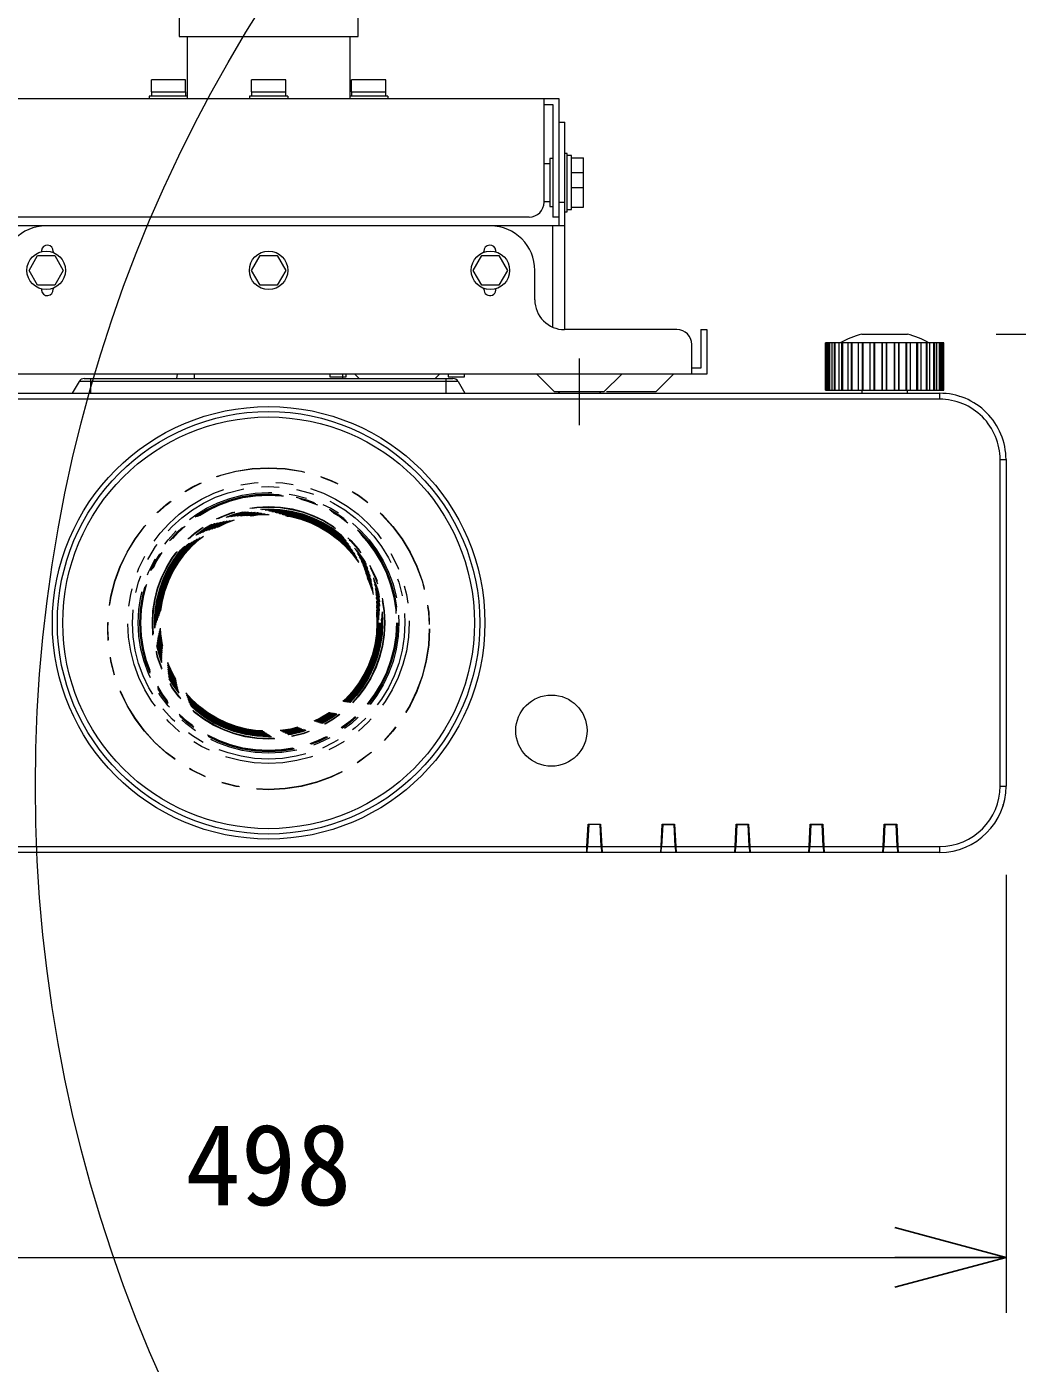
# Model space of a CAD drawing. Units: millimetres, scale not verified. Extents: x -62 to 72, y -57 to 57.
# Drawn here: x -35.3 to -13, y -3.19 to 26.89 of the extents above; entities that cross this region are included whole.
import ezdxf
from ezdxf.enums import TextEntityAlignment as Align

# ---------------------------------------------------------------- set-up
doc = ezdxf.new("R2010")
doc.units = ezdxf.units.MM
doc.header["$LTSCALE"] = 0.125
for name, pattern in [('USER1', [31.75, 15.875, -3.175, 3.175, -3.175, 3.175, -3.175]), ('USER2', [28.575, 19.05, -3.175, 3.175, -3.175]), ('USER3', [4.7625, 3.175, -1.5875])]:
    doc.linetypes.add(name, pattern=pattern)
doc.layers.add('0-0_0', color=7, linetype='Continuous')
doc.layers.add('0-4_SUNPO', color=3, linetype='Continuous', lineweight=18)
doc.layers.add('0-5_GAIKEI', color=1, linetype='Continuous', lineweight=18)
doc.styles.add('ＭＳ ゴシック', font='')
doc.styles.get('ＭＳ ゴシック').set_extended_font_data('MS Gothic')

# ---------------------------------------------------------------- blocks, each defined once
blk = doc.blocks.new('_Open30')
at = {"layer": '0-0_0'}
blk.add_line((0, 0), (-1, 0), dxfattribs=at)
blk.add_lwpolyline([(-1, 0.26795), (0, 0), (-1, -0.26795)], dxfattribs=at)
blk = doc.blocks.new('D2')
at = {"layer": '0-4_SUNPO'}
for p, q in [((147.0432, 321.302), (147.0432, 311.4426)), ((180.2432, 321.302), (180.2432, 311.4426)), ((149.5432, 312.6926), (177.7432, 312.6926))]:
    blk.add_line(p, q, dxfattribs=at)
at = {"layer": '0-4_SUNPO', "xscale": 2.5, "yscale": 2.5, "rotation": 180}
blk.add_blockref('_Open30', (147.0432, 312.6926), dxfattribs=at)
at = {"layer": '0-4_SUNPO', "xscale": 2.5, "yscale": 2.5}
blk.add_blockref('_Open30', (180.2432, 312.6926), dxfattribs=at)
at = {"layer": '0-4_SUNPO', "color": 7, "style": 'ＭＳ ゴシック'}
blk.add_text('498', height=1.833, dxfattribs=at).set_placement((161.7682, 313.3176), align=Align.BOTTOM_LEFT)
blk = doc.blocks.new('D4')
at = {"layer": '0-4_SUNPO'}
for p, q in [((180.022, 333.4753), (188.6843, 333.4753)), ((187.4343, 324.3087), (187.4343, 330.9753)), ((180.7499, 321.8087), (188.6843, 321.8087))]:
    blk.add_line(p, q, dxfattribs=at)
at = {"layer": '0-4_SUNPO', "xscale": 2.5, "yscale": 2.5}
for p, rotation in [((187.4343, 333.4753), 90), ((187.4343, 321.8087), 270)]:
    blk.add_blockref('_Open30', p, dxfattribs=dict(at, rotation=rotation))
at = {"layer": '0-4_SUNPO', "color": 7, "style": 'ＭＳ ゴシック'}
blk.add_text('175', height=1.833, rotation=90, dxfattribs=at).set_placement((186.8093, 325.767), align=Align.BOTTOM_LEFT)

msp = doc.modelspace()

# ---------------------------------------------------------------- linework, layer by layer
at = {"layer": '0-5_GAIKEI', "color": 7}
for p, q in [((-31.871, 36.8078), (-31.871, 26.6744)), ((-31.6877, 26.6744), (-31.6877, 25.2744)), ((-28.0211, 25.2744), (-28.0211, 26.6744)), ((-36.3877, 25.2744), (-23.3211, 25.2744)), ((-23.3211, 25.2744), (-23.3211, 22.4078)), ((-23.3211, 24.7411), (-23.1877, 24.7411)), ((-23.1877, 20.0744), (-23.1877, 24.7411)), ((-23.9877, 22.6078), (-35.7211, 22.6078)), ((-23.1877, 22.4078), (-36.5211, 22.4078)), ((-23.8612, 20.7411), (-23.8612, 21.4078)), ((-20.6612, 20.0744), (-23.1946, 20.0744)), ((-20.121, 20.0744), (-19.9877, 20.0744)), ((-19.9877, 20.0744), (-19.9877, 19.0744)), ((-16.4998, 19.9744), (-15.4756, 19.9744)), ((-20.3279, 19.0744), (-20.3279, 19.7411)), ((-17.3178, 18.7078), (-17.3178, 19.7744)), ((-17.3081, 19.7744), (-17.3178, 19.7744)), ((-17.2893, 19.7744), (-17.3081, 19.7744)), ((-17.2694, 19.7744), (-17.2893, 19.7744)), ((-17.2213, 19.7744), (-17.2694, 19.7744)), ((-17.165, 19.7744), (-17.2213, 19.7744)), ((-17.0993, 19.7744), (-17.165, 19.7744)), ((-17.0091, 19.7744), (-17.0993, 19.7744)), ((-16.9287, 19.7744), (-17.0091, 19.7744)), ((-16.8086, 19.7744), (-16.9287, 19.7744)), ((-16.7171, 19.7744), (-16.8086, 19.7744)), ((-16.5722, 19.7744), (-16.7171, 19.7744)), ((-15.4882, 19.7744), (-16.5722, 19.7744)), ((-15.4033, 19.7744), (-15.4882, 19.7744)), ((-15.2584, 19.7744), (-15.4033, 19.7744)), ((-15.1669, 19.7744), (-15.2584, 19.7744)), ((-15.0467, 19.7744), (-15.1669, 19.7744)), ((-15.0286, 19.7744), (-15.0467, 19.7744)), ((-14.9664, 19.7744), (-15.0286, 19.7744)), ((-14.8762, 19.7744), (-14.9664, 19.7744)), ((-14.857, 19.7744), (-14.8762, 19.7744)), ((-14.8105, 19.7744), (-14.857, 19.7744)), ((-14.7542, 19.7744), (-14.8105, 19.7744)), ((-14.7348, 19.7744), (-14.7542, 19.7744)), ((-14.7061, 19.7744), (-14.7348, 19.7744)), ((-14.6861, 19.7744), (-14.7061, 19.7744)), ((-14.6576, 19.7744), (-14.6861, 19.7744)), ((-14.6576, 18.7078), (-14.6576, 19.7744)), ((-19.9877, 19.0744), (-39.7211, 19.0744)), ((-17.3178, 18.7078), (-17.3081, 18.7078)), ((-17.3081, 18.7078), (-17.2893, 18.7078)), ((-17.2893, 18.7078), (-17.2694, 18.7078)), ((-17.2694, 18.7078), (-17.2213, 18.7078)), ((-17.2213, 18.7078), (-17.165, 18.7078)), ((-17.165, 18.7078), (-17.0993, 18.7078)), ((-17.0993, 18.7078), (-17.0091, 18.7078)), ((-17.0091, 18.7078), (-16.9287, 18.7078)), ((-16.9287, 18.7078), (-16.8086, 18.7078)), ((-16.8086, 18.7078), (-16.7171, 18.7078)), ((-16.7171, 18.7078), (-16.5722, 18.7078)), ((-16.5722, 18.7078), (-15.4882, 18.7078)), ((-16.4998, 18.7078), (-16.4998, 18.6411)), ((-15.4882, 18.7078), (-15.4033, 18.7078)), ((-15.4756, 18.6411), (-15.4756, 18.7078)), ((-15.4033, 18.7078), (-15.2584, 18.7078)), ((-15.2584, 18.7078), (-15.1669, 18.7078)), ((-15.1669, 18.7078), (-15.0467, 18.7078)), ((-15.0467, 18.7078), (-15.0286, 18.7078)), ((-15.0286, 18.7078), (-14.9664, 18.7078)), ((-14.9664, 18.7078), (-14.8762, 18.7078)), ((-14.8762, 18.7078), (-14.857, 18.7078)), ((-14.857, 18.7078), (-14.8105, 18.7078)), ((-14.8105, 18.7078), (-14.7542, 18.7078)), ((-14.7542, 18.7078), (-14.7348, 18.7078)), ((-14.7348, 18.7078), (-14.7061, 18.7078)), ((-14.7061, 18.7078), (-14.6861, 18.7078)), ((-14.6861, 18.7078), (-14.6576, 18.7078)), ((-44.9611, 18.6411), (-14.7477, 18.6411)), ((-13.2544, 17.1478), (-13.2544, 9.8011)), ((-22.6803, 8.3078), (-44.9611, 8.3078)), ((-22.3613, 8.3078), (-22.6803, 8.3078)), ((-21.0137, 8.3078), (-22.3613, 8.3078)), ((-22.3607, 8.3411), (-22.3496, 8.3411)), ((-20.6946, 8.3078), (-21.0137, 8.3078)), ((-19.347, 8.3078), (-20.6946, 8.3078)), ((-19.028, 8.3078), (-19.347, 8.3078)), ((-17.6803, 8.3078), (-19.028, 8.3078)), ((-17.6925, 8.3411), (-17.6809, 8.3411)), ((-17.3613, 8.3078), (-17.6803, 8.3078)), ((-14.7477, 8.3078), (-17.3613, 8.3078))]:
    msp.add_line(p, q, dxfattribs=at)
at = {"layer": '0-5_GAIKEI'}
for p, q in [((-31.7211, 25.6944), (-32.4909, 25.6944)), ((-32.4909, 25.4278), (-32.4909, 25.6944)), ((-31.7211, 25.4278), (-31.7211, 25.6944)), ((-29.4695, 25.6944), (-30.2393, 25.6944)), ((-30.2393, 25.4278), (-30.2393, 25.6944)), ((-27.2178, 25.6944), (-27.9876, 25.6944)), ((-27.9876, 25.4278), (-27.9876, 25.6944)), ((-32.4909, 25.4278), (-31.7211, 25.4278)), ((-32.4894, 25.4278), (-32.4894, 25.3278)), ((-31.7227, 25.4278), (-31.7227, 25.3278)), ((-29.4211, 25.3278), (-30.2877, 25.3278)), ((-30.2877, 25.3278), (-30.2877, 25.2744)), ((-30.2377, 25.4278), (-30.2377, 25.3278)), ((-29.4711, 25.4278), (-29.4711, 25.3278)), ((-29.4211, 25.3278), (-29.4211, 25.2744)), ((-27.1694, 25.3278), (-28.0211, 25.3278)), ((-27.9861, 25.4278), (-27.9861, 25.3278)), ((-27.2194, 25.4278), (-27.2194, 25.3278)), ((-27.1694, 25.3278), (-27.1694, 25.2744)), ((-23.6544, 22.9411), (-23.6544, 25.2744)), ((-23.6544, 25.1411), (-23.4544, 25.1411)), ((-23.4544, 25.1411), (-23.4544, 22.6078)), ((-23.5211, 23.8078), (-23.6544, 23.8078)), ((-23.4544, 23.9244), (-23.5211, 23.9244)), ((-23.5211, 23.9244), (-23.5211, 22.8437)), ((-23.1344, 24.0411), (-23.1877, 24.0411)), ((-23.1344, 22.7271), (-23.1344, 24.0411)), ((-23.0344, 23.9911), (-23.1344, 23.9911)), ((-23.0344, 22.7771), (-23.0344, 23.9911)), ((-23.0344, 23.9411), (-22.7677, 23.9411)), ((-22.7677, 22.8271), (-22.7677, 23.9411)), ((-23.0344, 23.6077), (-22.7677, 23.6077)), ((-23.0344, 23.2744), (-22.7677, 23.2744)), ((-23.6544, 22.9604), (-23.5211, 22.9604)), ((-23.3211, 22.9411), (-23.1877, 22.9411)), ((-23.5211, 22.8437), (-23.4544, 22.8437)), ((-23.3211, 22.6078), (-23.4544, 22.6078)), ((-23.1877, 22.7271), (-23.1344, 22.7271)), ((-23.1344, 22.7771), (-23.0344, 22.7771)), ((-23.0344, 22.8271), (-22.7677, 22.8271)), ((-23.4544, 20.1307), (-23.4544, 22.4078)), ((-35.2461, 21.4078), (-35.0536, 21.7411)), ((-35.0537, 21.7411), (-34.6688, 21.7411)), ((-34.6688, 21.7411), (-34.4763, 21.4078)), ((-30.2393, 21.4077), (-30.0468, 21.7411)), ((-30.0468, 21.7411), (-29.662, 21.7411)), ((-29.6619, 21.7411), (-29.4695, 21.4078)), ((-25.2461, 21.4078), (-25.0537, 21.7411)), ((-25.0537, 21.7411), (-24.6688, 21.7411)), ((-24.6688, 21.7411), (-24.4763, 21.4078)), ((-35.0537, 21.0744), (-35.2461, 21.4077)), ((-34.4763, 21.4078), (-34.6687, 21.0744)), ((-30.0468, 21.0744), (-30.2393, 21.4077)), ((-29.4695, 21.4078), (-29.6619, 21.0744)), ((-25.0537, 21.0744), (-25.2461, 21.4077)), ((-24.4763, 21.4078), (-24.6688, 21.0744)), ((-34.6688, 21.0744), (-35.0537, 21.0744)), ((-29.6619, 21.0744), (-30.0469, 21.0744)), ((-24.6688, 21.0744), (-25.0537, 21.0744)), ((-20.121, 20.0744), (-20.121, 19.2078)), ((-17.3081, 18.7078), (-17.3081, 19.7744)), ((-17.2893, 18.7078), (-17.2893, 19.7744)), ((-17.2694, 18.7078), (-17.2694, 19.7744)), ((-17.2407, 18.7078), (-17.2407, 19.7744)), ((-17.2213, 18.7078), (-17.2213, 19.7744)), ((-17.165, 18.7078), (-17.165, 19.7744)), ((-17.1185, 18.7078), (-17.1185, 19.7744)), ((-17.0993, 18.7078), (-17.0993, 19.7744)), ((-17.0091, 18.7078), (-17.0091, 19.7744)), ((-16.9469, 18.7078), (-16.9469, 19.7744)), ((-16.9287, 18.7078), (-16.9287, 19.7744)), ((-16.8086, 18.7078), (-16.8086, 19.7744)), ((-16.7334, 18.7078), (-16.7334, 19.7744)), ((-16.7171, 18.7078), (-16.7171, 19.7744)), ((-16.5722, 18.7078), (-16.5722, 19.7744)), ((-16.4873, 18.7078), (-16.4873, 19.7744)), ((-16.4735, 18.7078), (-16.4735, 19.7744)), ((-16.3133, 18.7078), (-16.3133, 19.7744)), ((-16.3102, 18.7078), (-16.3102, 19.7744)), ((-16.2193, 18.7078), (-16.2193, 19.7744)), ((-16.2087, 18.7078), (-16.2087, 19.7744)), ((-16.0412, 18.7078), (-16.0412, 19.7744)), ((-16.0342, 18.7078), (-16.0342, 19.7744)), ((-15.9413, 18.7078), (-15.9413, 19.7744)), ((-15.9343, 18.7078), (-15.9343, 19.7744)), ((-15.7667, 18.7078), (-15.7667, 19.7744)), ((-15.7561, 18.7078), (-15.7561, 19.7744)), ((-15.6652, 18.7078), (-15.6652, 19.7744)), ((-15.6622, 18.7078), (-15.6622, 19.7744)), ((-15.5019, 18.7078), (-15.5019, 19.7744)), ((-15.4882, 18.7078), (-15.4882, 19.7744)), ((-15.4033, 18.7078), (-15.4033, 19.7744)), ((-15.2584, 18.7078), (-15.2584, 19.7744)), ((-15.2421, 18.7078), (-15.2421, 19.7744)), ((-15.1669, 18.7078), (-15.1669, 19.7744)), ((-15.0467, 18.7078), (-15.0467, 19.7744)), ((-15.0286, 18.7078), (-15.0286, 19.7744)), ((-14.9664, 18.7078), (-14.9664, 19.7744)), ((-14.8762, 18.7078), (-14.8762, 19.7744)), ((-14.857, 18.7078), (-14.857, 19.7744)), ((-14.8105, 18.7078), (-14.8105, 19.7744)), ((-14.7542, 18.7078), (-14.7542, 19.7744)), ((-14.7348, 18.7078), (-14.7348, 19.7744)), ((-14.7061, 18.7078), (-14.7061, 19.7744)), ((-14.6861, 18.7078), (-14.6861, 19.7744)), ((-14.6674, 18.7078), (-14.6674, 19.7744)), ((-34.0047, 18.9744), (-25.7041, 18.9744)), ((-33.8544, 18.6411), (-33.8544, 18.9744)), ((-31.9156, 19.0744), (-31.9244, 18.9744)), ((-31.5211, 18.9744), (-31.5211, 19.0744)), ((-28.4779, 19.0744), (-28.4779, 19.0078)), ((-28.4779, 19.0078), (-28.1112, 19.0078)), ((-28.1877, 19.0744), (-28.1877, 18.9744)), ((-28.1112, 19.0078), (-28.1112, 19.0744)), ((-27.9165, 19.0744), (-27.8165, 18.9744)), ((-26.106, 18.9744), (-26.006, 19.0744)), ((-25.8544, 18.6411), (-25.8544, 18.9744)), ((-25.8112, 19.0744), (-25.8112, 19.0078)), ((-25.8112, 19.0078), (-25.4446, 19.0078)), ((-25.4446, 19.0078), (-25.4446, 19.0744)), ((-23.8165, 19.0744), (-23.4165, 18.6744)), ((-22.306, 18.6744), (-21.906, 19.0744)), ((-21.1393, 18.6744), (-20.7393, 19.0744)), ((-20.121, 19.2078), (-20.3279, 19.2078)), ((-34.1201, 18.9078), (-34.2741, 18.6411)), ((-25.5886, 18.9078), (-34.1201, 18.9078)), ((-25.5886, 18.9078), (-25.4347, 18.6411)), ((-22.306, 18.6744), (-23.4165, 18.6744)), ((-22.3877, 18.6544), (-22.3877, 18.6411)), ((-21.1393, 18.6744), (-22.2498, 18.6744)), ((-14.7477, 18.5078), (-44.9611, 18.5078)), ((-14.7477, 18.5078), (-14.7477, 18.6411)), ((-27.3961, 15.3358), (-27.3967, 15.3353)), ((-13.3877, 9.8011), (-13.2544, 9.8011)), ((-22.6873, 8.4411), (-22.661, 8.9411)), ((-22.6475, 8.9344), (-22.6733, 8.4411)), ((-22.3807, 8.9344), (-22.6614, 8.9344)), ((-22.6611, 8.9411), (-22.3811, 8.9411)), ((-22.6472, 8.9411), (-22.6475, 8.9344)), ((-22.3683, 8.4411), (-22.3941, 8.9344)), ((-22.3811, 8.9411), (-22.3548, 8.4411)), ((-21.0206, 8.4411), (-20.9944, 8.9411)), ((-20.9808, 8.9344), (-21.0067, 8.4411)), ((-20.9947, 8.9344), (-20.714, 8.9344)), ((-20.9944, 8.9411), (-20.7144, 8.9411)), ((-20.7016, 8.4411), (-20.7275, 8.9344)), ((-20.7144, 8.9411), (-20.6882, 8.4411)), ((-19.3539, 8.4411), (-19.3277, 8.9411)), ((-19.3141, 8.9344), (-19.34, 8.4411)), ((-19.3281, 8.9344), (-19.0474, 8.9344)), ((-19.3277, 8.9411), (-19.0477, 8.9411)), ((-19.035, 8.4411), (-19.0608, 8.9344)), ((-19.0477, 8.9411), (-19.0215, 8.4411)), ((-17.6873, 8.4411), (-17.6611, 8.9411)), ((-17.6475, 8.9344), (-17.6734, 8.4411)), ((-17.6614, 8.9344), (-17.3807, 8.9344)), ((-17.6611, 8.9411), (-17.3811, 8.9411)), ((-17.3683, 8.4411), (-17.3942, 8.9344)), ((-17.3811, 8.9411), (-17.3549, 8.4411)), ((-16.0206, 8.4411), (-15.9944, 8.9411)), ((-15.9808, 8.9344), (-16.0067, 8.4411)), ((-15.9947, 8.9344), (-15.714, 8.9344)), ((-15.9944, 8.9411), (-15.7144, 8.9411)), ((-15.7275, 8.9344), (-15.7277, 8.9411)), ((-15.7016, 8.4411), (-15.7275, 8.9344)), ((-15.7144, 8.9411), (-15.6882, 8.4411)), ((-44.9611, 8.4411), (-22.6873, 8.4411)), ((-22.6942, 8.3078), (-22.6873, 8.4411)), ((-22.6803, 8.3078), (-22.6838, 8.5069)), ((-22.6803, 8.3078), (-22.6733, 8.4411)), ((-22.6733, 8.4411), (-22.3683, 8.4411)), ((-22.3683, 8.4411), (-22.3613, 8.3078)), ((-22.3579, 8.5003), (-22.3613, 8.3078)), ((-22.3549, 8.4411), (-21.0206, 8.4411)), ((-22.3548, 8.4411), (-22.3479, 8.3078)), ((-21.0276, 8.3078), (-21.0206, 8.4411)), ((-21.0137, 8.3078), (-21.0171, 8.5069)), ((-21.0137, 8.3078), (-21.0067, 8.4411)), ((-21.0067, 8.4411), (-20.7016, 8.4411)), ((-20.7016, 8.4411), (-20.6947, 8.3078)), ((-20.6913, 8.5003), (-20.6946, 8.3078)), ((-20.6882, 8.4411), (-19.3539, 8.4411)), ((-20.6882, 8.4411), (-20.6812, 8.3078)), ((-19.3609, 8.3078), (-19.3539, 8.4411)), ((-19.347, 8.3078), (-19.3505, 8.5069)), ((-19.347, 8.3078), (-19.34, 8.4411)), ((-19.34, 8.4411), (-19.035, 8.4411)), ((-19.035, 8.4411), (-19.028, 8.3078)), ((-19.0246, 8.5003), (-19.028, 8.3078)), ((-19.0215, 8.4411), (-17.6873, 8.4411)), ((-19.0215, 8.4411), (-19.0145, 8.3078)), ((-17.6942, 8.3078), (-17.6873, 8.4411)), ((-17.6803, 8.3078), (-17.6838, 8.5069)), ((-17.6803, 8.3078), (-17.6734, 8.4411)), ((-17.6734, 8.4411), (-17.3683, 8.4411)), ((-17.3683, 8.4411), (-17.3613, 8.3078)), ((-17.358, 8.5003), (-17.3613, 8.3078)), ((-17.3549, 8.4411), (-16.0206, 8.4411)), ((-17.3549, 8.4411), (-17.3479, 8.3078)), ((-16.0276, 8.3078), (-16.0206, 8.4411)), ((-16.0137, 8.3078), (-16.0171, 8.5069)), ((-16.0137, 8.3078), (-16.0067, 8.4411)), ((-16.0067, 8.4411), (-15.7016, 8.4411)), ((-15.7016, 8.4411), (-15.6946, 8.3078)), ((-15.6913, 8.5003), (-15.6947, 8.3078)), ((-15.6882, 8.4411), (-14.7477, 8.4411)), ((-15.6882, 8.4411), (-15.6812, 8.3078)), ((-14.7477, 8.3078), (-14.7477, 8.4411)), ((-22.6821, 8.4078), (-22.689, 8.4078)), ((-21.0084, 8.4078), (-21.0223, 8.4078)), ((-19.0198, 8.4078), (-19.0262, 8.4078)), ((-17.3531, 8.4078), (-17.3596, 8.4078)), ((-15.6941, 8.3411), (-15.683, 8.3411))]:
    msp.add_line(p, q, dxfattribs=at)
at = {"layer": '0-5_GAIKEI', "color": 9, "linetype": 'USER2'}
msp.add_line((-22.8544, 17.9245), (-22.8544, 19.4245), dxfattribs=at)
at = {"layer": '0-5_GAIKEI', "linetype": 'USER3'}
msp.add_line((-23.321, 18.6411), (-23.321, 18.6544), dxfattribs=at)
at = {"layer": '0-5_GAIKEI', "color": 7}
msp.add_lwpolyline([(-31.871, 26.6744), (-27.8377, 26.6744), (-27.8377, 36.8078)], dxfattribs=at)
at = {"layer": '0-5_GAIKEI'}
for points in [[(-30.2393, 25.4278), (-29.4695, 25.4278), (-29.4695, 25.6944)], [(-27.9876, 25.4278), (-27.2178, 25.4278), (-27.2178, 25.6944)], [(-31.6877, 25.3278), (-32.5394, 25.3278), (-32.5394, 25.2744)], [(-22.4077, 18.6744), (-22.4059, 18.6743), (-22.4041, 18.6741), (-22.4024, 18.6736), (-22.4007, 18.673), (-22.399, 18.6722), (-22.3974, 18.6713), (-22.3959, 18.6702), (-22.3944, 18.669), (-22.3931, 18.6677), (-22.3919, 18.6663), (-22.3909, 18.6648), (-22.3899, 18.6632), (-22.3892, 18.6615), (-22.3885, 18.6598), (-22.3881, 18.658), (-22.3878, 18.6562), (-22.3877, 18.6544)], [(-13.3877, 9.8011), (-13.3877, 17.1478), (-13.2544, 17.1478)]]:
    msp.add_lwpolyline(points, dxfattribs=at)
at = {"layer": '0-5_GAIKEI', "linetype": 'USER3'}
msp.add_lwpolyline([(-23.321, 18.6544), (-23.321, 18.6562), (-23.3207, 18.658), (-23.3202, 18.6598), (-23.3196, 18.6615), (-23.3188, 18.6632), (-23.3179, 18.6648), (-23.3168, 18.6663), (-23.3157, 18.6677), (-23.3143, 18.669), (-23.3129, 18.6702), (-23.3114, 18.6713), (-23.3098, 18.6722), (-23.3081, 18.673), (-23.3064, 18.6736), (-23.3046, 18.6741), (-23.3028, 18.6743), (-23.301, 18.6744)], dxfattribs=at)
at = {"layer": '0-5_GAIKEI'}
for centre, radius in [((-2.3827, 9.8003), 32.7204), ((-34.8612, 21.4078), 0.4333), ((-29.8544, 21.4078), 0.4333), ((-24.8612, 21.4078), 0.4333), ((-29.8544, 13.4744), 4.8678), ((-29.8544, 13.4744), 4.755), ((-29.8544, 13.4744), 4.6333), ((-23.4877, 11.0478), 0.8016)]:
    msp.add_circle(centre, radius, dxfattribs=at)
at = {"layer": '0-5_GAIKEI', "color": 8, "linetype": 'USER1'}
for centre, radius in [((-29.8544, 13.3411), 3.6225), ((-29.8544, 13.3411), 3.6167), ((-29.8544, 13.4744), 3.1667), ((-29.8544, 13.4744), 3.0667), ((-29.8544, 13.4744), 2.9333), ((-29.8544, 13.4744), 2.9), ((-29.8544, 13.4744), 2.8933), ((-29.8544, 13.4744), 2.8867), ((-29.8544, 13.4744), 2.8767), ((-29.8544, 13.4744), 2.6167), ((-29.8544, 13.4744), 2.6067), ((-29.8544, 13.4744), 2.5667), ((-29.8544, 13.4744), 2.5598), ((-29.8544, 13.4744), 2.556), ((-29.8544, 13.4744), 2.5436), ((-29.8544, 13.4744), 2.5398), ((-29.8544, 13.4744), 2.5274), ((-29.8544, 13.4744), 2.5236), ((-29.8544, 13.4744), 2.5112), ((-29.8544, 13.4744), 2.5075), ((-29.8544, 13.4744), 2.495), ((-29.8544, 13.4744), 2.4913), ((-29.8544, 13.4744), 2.4789), ((-29.8544, 13.4744), 2.4751), ((-29.8544, 13.4744), 2.4627), ((-29.8544, 13.4744), 2.4589), ((-29.8544, 13.4744), 2.4465), ((-29.8544, 13.4744), 2.44)]:
    msp.add_circle(centre, radius, dxfattribs=at)
at = {"layer": '0-5_GAIKEI', "color": 7}
for radius in [0.00000173, 0.00000239, 0.00000363, 0.00002, 0.00000266, 0.000002, 0.00000261, 0.00000321, 0.00000162, 0.000000733, 0.000000303, 0.000000114, 0.0000000563, 0.000000111]:
    msp.add_circle((-13.2571, 9.711), radius, dxfattribs=at)
for centre, radius, start, end in [((-23.9877, 22.9411), 0.3333, 270, 359.99998), ((-34.8612, 21.4078), 1, 89.99998, 179.99996), ((-24.8612, 21.4078), 1, 0, 89.99998), ((-23.1946, 20.7411), 0.6667, 179.99996, 270), ((-20.6612, 19.7411), 0.3333, 0, 89.99998), ((-15.9877, 18.0411), 2, 104.83512, 119.92645), ((-15.9877, 18.0411), 2, 60.0735, 75.16483), ((-14.7477, 17.1478), 1.4933, 359.99996, 90), ((-14.3428, 18.4111), 0.1667, 72.22949, 77.07368), ((-14.7477, 9.8011), 1.4933, 269.99998, 359.99996), ((-13.4516, 9.3894), 0.1333, 342.37704, 357.35395)]:
    msp.add_arc(centre, radius, start, end, dxfattribs=at)
at = {"layer": '0-5_GAIKEI'}
for centre, radius, start, end in [((-34.8354, 21.8435), 0.1333, 355, 174.99999), ((-24.8734, 21.8435), 0.1333, 4.99999, 184.99999), ((-29.8544, 21.4078), 5.1333, 174.99999, 175.31467), ((-29.8544, 21.4078), 4.8667, 174.99999, 175.23921), ((-29.8544, 21.4078), 4.8667, 4.81862, 5), ((-29.8544, 21.4078), 5.1333, 4.64175, 5), ((-29.8544, 21.4078), 5.1333, 184.60717, 184.99999), ((-34.8354, 20.972), 0.1333, 185.00001, 5), ((-29.8544, 21.4078), 4.8667, 184.72148, 184.99999), ((-24.8734, 20.972), 0.1333, 174.99999, 355.00001), ((-29.8544, 21.4078), 4.8667, 355.00001, 355.18137), ((-29.8544, 21.4078), 5.1333, 355.00001, 355.4414), ((-34.0047, 18.8411), 0.1333, 90, 150), ((-25.7041, 18.8411), 0.1333, 30, 90), ((-14.7477, 17.1478), 1.36, 359.99996, 90), ((-14.7477, 9.8011), 1.36, 269.99998, 359.99996)]:
    msp.add_arc(centre, radius, start, end, dxfattribs=at)

# ---------------------------------------------------------------- block references
at = {"layer": '0-4_SUNPO'}
for name in ['D4', 'D2']:
    msp.add_blockref(name, (-193.4976, -313.5009), dxfattribs=at)

doc.saveas('drawing.dxf')
